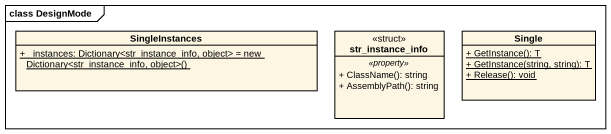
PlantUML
@startuml
mainframe class DesignMode
hide circle
hide empty members
skinparam classAttributeIconSize 0
class SingleInstances {
  {static} {field} + _instances: Dictionary<str_instance_info, object> = new Dictionary<str_instance_info, object>()
}
class str_instance_info <<struct>> {
  .. <<property>> ..
  + ClassName(): string
  + AssemblyPath(): string
}
class Single {
  {static} + GetInstance(): T
  {static} + GetInstance(string, string): T
  {static} + Release(): void
}
@enduml
